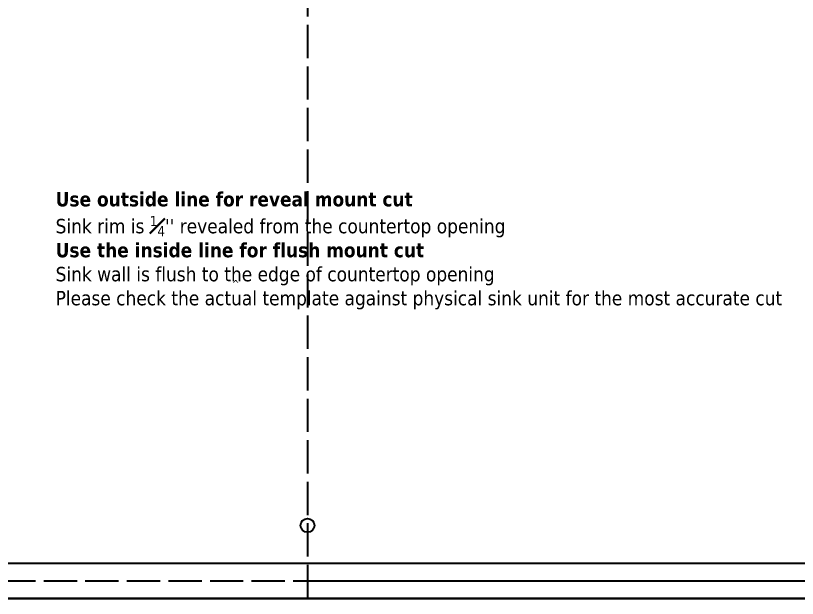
# Model space of a CAD drawing. Extents: x 2941 to 4341, y 9759 to 10726.
# Drawn here: x 3484.5 to 3766.6, y 10092.3 to 10302.8 of the extents above; entities that cross this region are included whole.
import ezdxf

# ---------------------------------------------------------------- set-up
doc = ezdxf.new("R2010")
doc.units = 0
doc.linetypes.add('ACAD_ISO02W100', pattern=[15, 12, -3])
doc.layers.get('0').update_dxf_attribs({"linetype": 'CONTINUOUS', "lineweight": 30})
doc.layers.get('Defpoints').update_dxf_attribs({"linetype": 'CONTINUOUS'})
doc.layers.add('CONT', color=7, linetype='CONTINUOUS')
doc.layers.add('文字', color=3, linetype='CONTINUOUS', lineweight=30)
doc.styles.add('DIM', font='txt.shx', dxfattribs={"width": 0.7, "bigfont": 'chineset.shx'})
doc.styles.get("Standard").update_dxf_attribs({"font": 'PMingLiU.ttf', "height": 3.5})
doc.dimstyles.new('mm+in', dxfattribs={"dimscale": 3, "dimtxt": 5, "dimasz": 4, "dimexe": 1.25, "dimexo": 0.625, "dimgap": 2, "dimtad": 1, "dimtxsty": 'DIM', "dimcen": 0, "dimclrd": 1, "dimclre": 1, "dimclrt": 3, "dimadec": 0, "dimazin": 0, "dimtfac": 1, "dimtofl": 0, "dimtmove": 0, "dimatfit": 3, "dimfxl": 1, "dimlwd": -1, "dimarcsym": 0})

# ---------------------------------------------------------------- blocks, each defined once
blk = doc.blocks.new('*D9')
at = {"color": 1, "lineweight": -2}
for p, q in [((3591.7, 10511.73), (4035.79, 10511.73)), ((3591.7, 10105.03), (4035.79, 10105.03))]:
    blk.add_line(p, q, dxfattribs=at)
at = {"color": 1}
blk.add_line((4032.04, 10499.73), (4032.04, 10117.03), dxfattribs=at)
for points in [[(4034.04, 10499.73), (4030.04, 10499.73), (4032.04, 10511.73)], [(4030.04, 10117.03), (4034.04, 10117.03), (4032.04, 10105.03)]]:
    blk.add_solid(points, dxfattribs=at)
at = {"layer": 'Defpoints', "color": 0}
for p in [(3589.83, 10511.73), (3589.83, 10105.03), (4032.04, 10105.03)]:
    blk.add_point(p, dxfattribs=at)
at = {"color": 3, "insert": (4017.29, 10308.38), "char_height": 15, "attachment_point": 5, "rotation": 90, "style": 'DIM'}
blk.add_mtext('406,7mm [16"]', dxfattribs=at)
blk = doc.blocks.new('*D10')
at = {"color": 1, "lineweight": -2}
for p, q in [((3591.7, 10518.08), (4075.5, 10518.08)), ((3591.7, 10098.68), (4075.5, 10098.68))]:
    blk.add_line(p, q, dxfattribs=at)
at = {"color": 1}
blk.add_line((4071.75, 10506.08), (4071.75, 10110.68), dxfattribs=at)
for points in [[(4073.75, 10506.08), (4069.75, 10506.08), (4071.75, 10518.08)], [(4069.75, 10110.68), (4073.75, 10110.68), (4071.75, 10098.68)]]:
    blk.add_solid(points, dxfattribs=at)
at = {"layer": 'Defpoints', "color": 0}
for p in [(3589.83, 10518.08), (3589.83, 10098.68), (4071.75, 10098.68)]:
    blk.add_point(p, dxfattribs=at)
at = {"color": 3, "insert": (4057, 10308.38), "char_height": 15, "attachment_point": 5, "rotation": 90, "style": 'DIM'}
blk.add_mtext('419,4mm [16 1/2"]', dxfattribs=at)
blk = doc.blocks.new('*D11')
at = {"color": 1, "lineweight": -2}
for p, q in [((3591.7, 10524.43), (4118.05, 10524.43)), ((3591.7, 10092.33), (4118.05, 10092.33))]:
    blk.add_line(p, q, dxfattribs=at)
at = {"color": 1}
blk.add_line((4114.3, 10512.43), (4114.3, 10104.33), dxfattribs=at)
for points in [[(4116.3, 10512.43), (4112.3, 10512.43), (4114.3, 10524.43)], [(4112.3, 10104.33), (4116.3, 10104.33), (4114.3, 10092.33)]]:
    blk.add_solid(points, dxfattribs=at)
at = {"layer": 'Defpoints', "color": 0}
for p in [(3589.83, 10524.43), (3589.83, 10092.33), (4114.3, 10092.33)]:
    blk.add_point(p, dxfattribs=at)
at = {"color": 3, "insert": (4099.55, 10308.38), "char_height": 15, "attachment_point": 5, "rotation": 90, "style": 'DIM'}
blk.add_mtext('432,1mm [17"]', dxfattribs=at)

msp = doc.modelspace()

# ---------------------------------------------------------------- linework, layer by layer
msp.add_lwpolyline([(3292.44045, 10521.28872, 0.375749445), (3202.81397, 10432.01419, 0.034268604), (3202.81397, 10184.74133, 0.375749445), (3292.44045, 10095.4668, 0.016145329), (3389.62712, 10092.32776), (3790.02712, 10092.32776, 0.016145329), (3887.21378, 10095.4668, 0.375749445), (3976.84027, 10184.74133, 0.034268604), (3976.84027, 10432.01419, 0.375749445), (3887.21378, 10521.28872, 0.016145329), (3790.02712, 10524.42776), (3389.62712, 10524.42776, 0.016145329)], format="xyb", close=True)
at = {"layer": 'CONT', "color": 2, "linetype": 'ACAD_ISO02W100'}
msp.add_line((3589.82712, 10524.42776), (3589.82712, 10092.32776), dxfattribs=at)
msp.add_lwpolyline([(3292.85023, 10514.95195, 0.375749445), (3209.14907, 10431.57949, 0.034268604), (3209.14907, 10185.17603, 0.375749445), (3292.85023, 10101.80356, 0.016145329), (3389.62712, 10098.67776), (3790.02712, 10098.67776, 0.016145329), (3886.80401, 10101.80356, 0.375749445), (3970.50517, 10185.17603, 0.034268604), (3970.50517, 10431.57949, 0.375749445), (3886.80401, 10514.95195, 0.016145329), (3790.02712, 10518.07776), (3389.62712, 10518.07776, 0.016145329), (3292.85023, 10514.95195)], format="xyb", dxfattribs=at)
at = {"layer": 'CONT', "color": 3}
msp.add_lwpolyline([(3293.26, 10508.61519, 0.375749445), (3215.48417, 10431.14479, 0.034268604), (3215.48417, 10185.61073, 0.375749445), (3293.26, 10108.14033, 0.016145329), (3389.62712, 10105.02776), (3790.02712, 10105.02776, 0.016145329), (3886.39424, 10108.14033, 0.375749445), (3964.17006, 10185.61073, 0.034268604), (3964.17006, 10431.14479, 0.375749445), (3886.39424, 10508.61519, 0.016145329), (3790.02712, 10511.72776), (3389.62712, 10511.72776, 0.016145329)], format="xyb", close=True, dxfattribs=at)
at = {"layer": 'CONT'}
msp.add_circle((3589.82712, 10118.67776), 2.5, dxfattribs=at)

# ---------------------------------------------------------------- texts
at = {"layer": '文字', "attachment_point": 1}
for s, insert, char_height, width in [("\\A1;\\fTahoma|b1|i0|c0|p34;Use outside line for reveal mount cut\\fTahoma|b0|i0|c0|p34; \\PSink rim is {\\H0.7x;\\S1#4;}\\H1.00002x;'' revealed from the countertop opening\\P\\fTahoma|b1|i0|c0|p34;Use the inside line for flush mount cut \\P\\fTahoma|b0|i0|c0|p34;Sink wall is flush to the edge of countertop opening \\PPlease check the actual template against physical sink unit for the most accurate cut \\P\\fTahoma|b1|i0|c0|p34; ", (3498.91265, 10239.07617), 5.2, 327.0043348), ('{\\fTahoma|b0|i0|c163|p34;^ }', (3562.60816, 10207.31746), 2.6, 18.8015468)]:
    msp.add_mtext(s, dxfattribs=dict(at, insert=insert, char_height=char_height, width=width))

# ---------------------------------------------------------------- dimensions: what is measured, and where the dimension line sits
for base, p1, p2, picture, middle in [((4114.29992, 10092.32776), (3589.82712, 10524.42776), (3589.82712, 10092.32776), '*D11', (4099.54992, 10308.37776)), ((4071.7532, 10098.67776), (3589.82712, 10518.07776), (3589.82712, 10098.67776), '*D10', (4057.0032, 10308.37776)), ((4032.0403, 10105.02776), (3589.82712, 10511.72776), (3589.82712, 10105.02776), '*D9', (4017.2903, 10308.37776))]:
    dim = msp.add_linear_dim(base=base, p1=p1, p2=p2, angle=90, dimstyle='mm+in', override={"dimpost": 'mm'})
    dim.commit()
    dim.dimension.update_dxf_attribs({"geometry": picture, "text_midpoint": middle})

doc.saveas('drawing.dxf')
